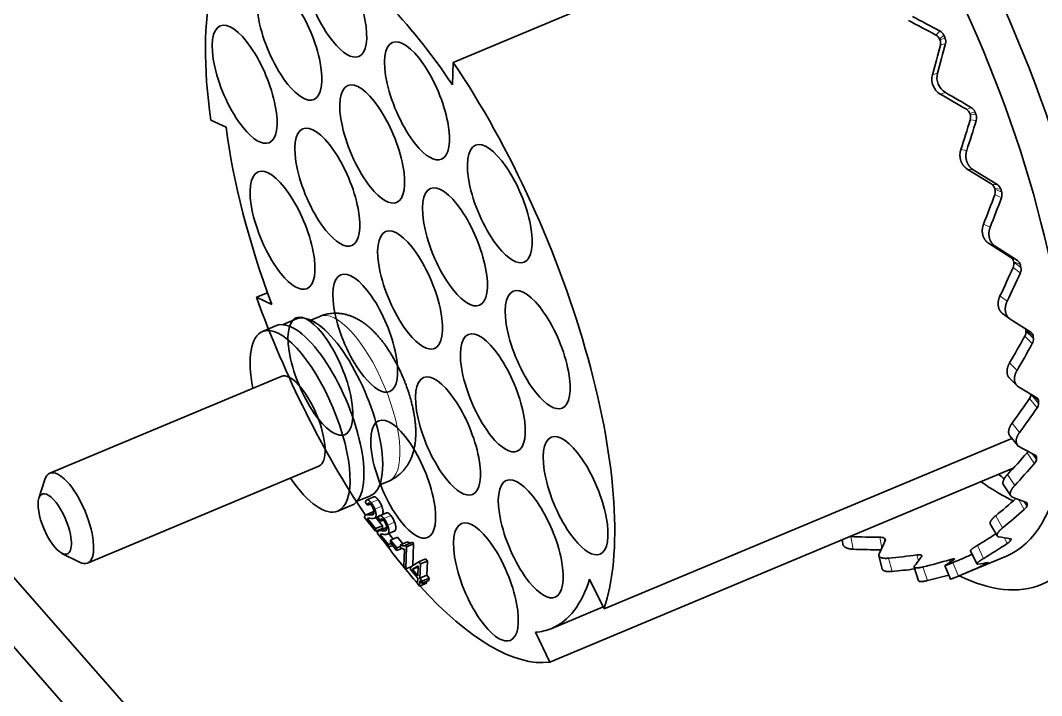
# Model space of a CAD drawing. Extents: x 23 to 417, y 3 to 294.
# Drawn here: x 377.11 to 383.4, y 139.94 to 144.1 of the extents above; entities that cross this region are included whole.
import ezdxf

# ---------------------------------------------------------------- set-up
doc = ezdxf.new("R2010")
doc.units = 0
doc.layers.get('0').update_dxf_attribs({"lineweight": 13})

# ---------------------------------------------------------------- blocks, each defined once
blk = doc.blocks.new('BLOCK4692')
at = {"color": 7, "lineweight": 35}
for p, q in [((47.706, -2.686), (-41.464, 98.72)), ((46.328, -3.255), (-42.843, 98.151))]:
    blk.add_line(p, q, dxfattribs=at)
blk = doc.blocks.new('BLOCK4695')
at = {"color": 7, "lineweight": 35, "ltscale": 0.335456}
blk.add_line((-4.112, 63.886), (-16.49, 58.706), dxfattribs=at)
at = {"color": 7, "lineweight": 13, "ltscale": 0.004392}
blk.add_line((-1.627, 59.547), (-1.502, 59.671), dxfattribs=at)
at = {"color": 7, "lineweight": 13, "ltscale": 0.004396}
blk.add_line((-1.512, 59.421), (-1.386, 59.545), dxfattribs=at)
at = {"color": 7, "lineweight": 13, "ltscale": 0.004136}
for p, q in [((-1.502, 59.401), (-1.345, 59.452)), ((-0.58, 57.129), (-0.423, 57.181))]:
    blk.add_line(p, q, dxfattribs=at)
at = {"color": 7, "lineweight": 13, "ltscale": 0.004132}
for p, q in [((-1.488, 59.233), (-1.331, 59.284)), ((-0.686, 57.258), (-0.529, 57.31))]:
    blk.add_line(p, q, dxfattribs=at)
at = {"color": 7, "lineweight": 35, "ltscale": 0.017328}
blk.add_line((-16.49, 58.706), (-16.515, 58.013), dxfattribs=at)
at = {"color": 7, "lineweight": 13, "ltscale": 0.004122}
for p, q in [((-1.731, 58.323), (-1.575, 58.374)), ((-1.49, 57.727), (-1.333, 57.779))]:
    blk.add_line(p, q, dxfattribs=at)
at = {"color": 7, "lineweight": 35, "ltscale": 0.012969}
for p, q in [((-23.956, 56.924), (-23.485, 56.707)), ((-22.079, 51.251), (-22.55, 51.468))]:
    blk.add_line(p, q, dxfattribs=at)
at = {"color": 7, "lineweight": 13, "ltscale": 0.004641}
for p, q in [((-0.572, 57.108), (-0.388, 57.086)), ((0.188, 54.822), (0.372, 54.8))]:
    blk.add_line(p, q, dxfattribs=at)
at = {"color": 7, "lineweight": 13, "ltscale": 0.004637}
for p, q in [((-0.568, 56.937), (-0.383, 56.915)), ((0.093, 54.95), (0.277, 54.928))]:
    blk.add_line(p, q, dxfattribs=at)
at = {"color": 7, "lineweight": 13, "ltscale": 0.004625}
for p, q in [((-0.858, 56.017), (-0.675, 55.995)), ((-0.659, 55.418), (-0.475, 55.396))]:
    blk.add_line(p, q, dxfattribs=at)
at = {"color": 7, "lineweight": 35, "ltscale": 0.022137}
blk.add_line((-0.659, 55.418), (0.093, 54.95), dxfattribs=at)
at = {"color": 7, "lineweight": 35, "ltscale": 0.022147}
blk.add_line((-0.475, 55.396), (0.277, 54.928), dxfattribs=at)
at = {"color": 7, "lineweight": 13, "ltscale": 0.005665}
for p, q in [((0.194, 54.801), (0.4, 54.707)), ((0.768, 52.571), (0.974, 52.476))]:
    blk.add_line(p, q, dxfattribs=at)
at = {"color": 7, "lineweight": 13, "ltscale": 0.00566}
for p, q in [((0.187, 54.632), (0.393, 54.537)), ((0.686, 52.693), (0.892, 52.599))]:
    blk.add_line(p, q, dxfattribs=at)
at = {"color": 7, "lineweight": 13, "ltscale": 0.005645}
for p, q in [((-0.158, 53.723), (0.047, 53.628)), ((-0.008, 53.138), (0.197, 53.044))]:
    blk.add_line(p, q, dxfattribs=at)
at = {"color": 7, "lineweight": 35, "ltscale": 0.020608}
blk.add_line((-0.008, 53.138), (0.686, 52.693), dxfattribs=at)
at = {"color": 7, "lineweight": 35, "ltscale": 0.020622}
blk.add_line((0.197, 53.044), (0.892, 52.599), dxfattribs=at)
at = {"color": 7, "lineweight": 13, "ltscale": 0.006891}
for p, q in [((0.773, 52.551), (0.994, 52.387)), ((1.144, 50.444), (1.366, 50.279))]:
    blk.add_line(p, q, dxfattribs=at)
at = {"color": 7, "lineweight": 13, "ltscale": 0.006885}
blk.add_line((0.753, 52.387), (0.974, 52.223), dxfattribs=at)
at = {"color": 7, "lineweight": 35, "ltscale": 0.009218}
blk.add_line((-22.21, 51.611), (-22.55, 51.468), dxfattribs=at)
at = {"color": 7, "lineweight": 13, "ltscale": 0.006867}
blk.add_line((0.348, 51.51), (0.568, 51.346), dxfattribs=at)
at = {"color": 7, "lineweight": 35, "ltscale": 0.006867}
blk.add_line((0.647, 50.806), (0.427, 50.971), dxfattribs=at)
at = {"color": 7, "lineweight": 35, "ltscale": 0.000552453}
blk.add_line((0.647, 50.806), (0.665, 50.794), dxfattribs=at)
at = {"color": 7, "lineweight": 35, "ltscale": 0.018723}
blk.add_line((0.665, 50.794), (1.297, 50.392), dxfattribs=at)
at = {"color": 7, "lineweight": 13, "ltscale": 0.008116}
blk.add_line((1.147, 50.425), (1.376, 50.196), dxfattribs=at)
at = {"color": 7, "lineweight": 35, "ltscale": 0.000266351}
blk.add_line((1.297, 50.392), (1.306, 50.386), dxfattribs=at)
at = {"color": 7, "lineweight": 13, "ltscale": 0.008108}
blk.add_line((1.114, 50.272), (1.343, 50.043), dxfattribs=at)
at = {"color": 7, "lineweight": 13, "ltscale": 0.008088}
blk.add_line((0.644, 49.446), (0.872, 49.218), dxfattribs=at)
at = {"color": 7, "lineweight": 35, "ltscale": 0.008087}
blk.add_line((0.869, 48.75), (0.64, 48.978), dxfattribs=at)
at = {"color": 7, "lineweight": 35, "ltscale": 0.016514}
blk.add_line((0.914, 48.715), (1.48, 48.374), dxfattribs=at)
at = {"color": 7, "lineweight": 13, "ltscale": 0.008566}
blk.add_line((1.321, 48.469), (1.536, 48.202), dxfattribs=at)
at = {"color": 7, "lineweight": 13, "ltscale": 0.005835}
blk.add_line((1.369, 48.441), (1.534, 48.276), dxfattribs=at)
at = {"color": 7, "lineweight": 13, "ltscale": 0.009212}
blk.add_line((1.257, 48.35), (1.488, 48.063), dxfattribs=at)
at = {"color": 7, "lineweight": 35, "ltscale": 0.000673163}
blk.add_line((1.48, 48.374), (1.501, 48.358), dxfattribs=at)
at = {"color": 7, "lineweight": 13, "ltscale": 0.009189}
blk.add_line((0.721, 47.594), (0.951, 47.308), dxfattribs=at)
at = {"color": 7, "lineweight": 35, "ltscale": 0.009187}
blk.add_line((0.884, 46.912), (0.653, 47.198), dxfattribs=at)
at = {"color": 7, "lineweight": 35, "ltscale": 0.340348}
blk.add_line((0.713, 47.124), (-11.846, 41.869), dxfattribs=at)
at = {"color": 7, "lineweight": 13, "ltscale": 0.010121}
blk.add_line((1.18, 46.68), (1.406, 46.343), dxfattribs=at)
at = {"color": 7, "lineweight": 13, "ltscale": 0.005803}
blk.add_line((1.338, 46.657), (1.468, 46.464), dxfattribs=at)
at = {"color": 7, "lineweight": 13, "ltscale": 0.003284}
blk.add_line((1.392, 46.63), (1.475, 46.527), dxfattribs=at)
at = {"color": 7, "lineweight": 35, "ltscale": 0.386596}
blk.add_line((0.754, 46.201), (-13.511, 40.231), dxfattribs=at)
at = {"color": 7, "lineweight": 13, "ltscale": 0.010096}
blk.add_line((0.577, 46.01), (0.802, 45.675), dxfattribs=at)
at = {"color": 7, "lineweight": 35, "ltscale": 0.010095}
blk.add_line((0.681, 45.352), (0.456, 45.687), dxfattribs=at)
at = {"color": 7, "lineweight": 35, "ltscale": 0.005819}
for p, q in [((-19.153, 45.233), (-18.938, 45.323)), ((-18.758, 44.741), (-18.543, 44.831))]:
    blk.add_line(p, q, dxfattribs=at)
at = {"color": 7, "lineweight": 35, "ltscale": 0.002714}
for p, q in [((-19.127, 45.064), (-19.19, 45.152)), ((-18.732, 44.572), (-18.795, 44.661))]:
    blk.add_line(p, q, dxfattribs=at)
at = {"color": 7, "lineweight": 35, "ltscale": 0.002339}
blk.add_line((-19.127, 45.064), (-19.041, 45.1), dxfattribs=at)
at = {"color": 7, "lineweight": 13, "ltscale": 0.005818}
for p, q in [((-19.018, 45.144), (-18.803, 45.234)), ((-18.903, 44.944), (-18.688, 45.033)), ((-18.622, 44.653), (-18.408, 44.743)), ((-18.508, 44.452), (-18.293, 44.542)), ((-18.511, 44.178), (-18.296, 44.267))]:
    blk.add_line(p, q, dxfattribs=at)
at = {"color": 7, "lineweight": 13, "ltscale": 0.008536}
blk.add_line((0.929, 45.233), (1.097, 44.937), dxfattribs=at)
at = {"color": 7, "lineweight": 13, "ltscale": 0.003858}
blk.add_line((1.097, 45.17), (1.173, 45.036), dxfattribs=at)
at = {"color": 7, "lineweight": 13, "ltscale": 0.00201}
blk.add_line((1.145, 45.153), (1.189, 45.086), dxfattribs=at)
at = {"color": 7, "lineweight": 35, "ltscale": 0.013488}
blk.add_line((-18.882, 44.262), (-19.22, 44.682), dxfattribs=at)
at = {"color": 7, "lineweight": 35, "ltscale": 0.000316393}
blk.add_line((-19.186, 44.761), (-19.175, 44.766), dxfattribs=at)
at = {"color": 7, "lineweight": 35, "ltscale": 0.005772}
blk.add_line((-19.175, 44.766), (-18.962, 44.856), dxfattribs=at)
at = {"color": 7, "lineweight": 35, "ltscale": 0.000750342}
blk.add_line((-19.131, 44.655), (-19.103, 44.666), dxfattribs=at)
at = {"color": 7, "lineweight": 35, "ltscale": 0.000433796}
blk.add_line((-19.116, 44.663), (-19.131, 44.655), dxfattribs=at)
at = {"color": 7, "lineweight": 35, "ltscale": 0.010025}
for p, q in [((-19.131, 44.655), (-18.879, 44.342)), ((-18.736, 44.163), (-18.484, 43.851))]:
    blk.add_line(p, q, dxfattribs=at)
at = {"color": 7, "lineweight": 13, "ltscale": 0.003727}
blk.add_line((-19.068, 44.768), (-18.93, 44.826), dxfattribs=at)
at = {"color": 7, "lineweight": 13, "ltscale": 0.000460355}
blk.add_line((-18.974, 44.769), (-18.957, 44.776), dxfattribs=at)
at = {"color": 7, "lineweight": 35, "ltscale": 0.000231283}
blk.add_line((-18.974, 44.769), (-18.965, 44.771), dxfattribs=at)
at = {"color": 7, "lineweight": 35, "ltscale": 0.003752}
blk.add_line((-18.916, 44.664), (-18.777, 44.722), dxfattribs=at)
at = {"color": 7, "lineweight": 35, "ltscale": 0.000271212}
blk.add_line((-18.906, 44.669), (-18.916, 44.664), dxfattribs=at)
at = {"color": 7, "lineweight": 13, "ltscale": 0.003476}
blk.add_line((-18.906, 44.669), (-18.778, 44.722), dxfattribs=at)
at = {"color": 7, "lineweight": 35, "ltscale": 0.008096}
blk.add_line((-18.868, 44.684), (-18.665, 44.432), dxfattribs=at)
at = {"color": 7, "lineweight": 13, "ltscale": 0.01076}
blk.add_line((0.217, 44.742), (0.43, 44.367), dxfattribs=at)
at = {"color": 7, "lineweight": 35, "ltscale": 0.005818}
for p, q in [((-18.882, 44.262), (-18.668, 44.352)), ((-18.879, 44.342), (-18.665, 44.432)), ((-18.781, 44.275), (-18.567, 44.364)), ((-18.418, 43.986), (-18.203, 44.075)), ((-18.117, 43.845), (-17.902, 43.935)), ((-17.963, 43.833), (-17.748, 43.923)), ((-17.923, 43.783), (-17.708, 43.873)), ((-17.552, 43.318), (-17.338, 43.408)), ((-17.501, 43.254), (-17.286, 43.344)), ((-17.517, 42.815), (-17.302, 42.905)), ((-17.448, 42.729), (-17.233, 42.819)), ((-17.526, 42.575), (-17.311, 42.665)), ((-17.451, 42.652), (-17.236, 42.742))]:
    blk.add_line(p, q, dxfattribs=at)
at = {"color": 7, "lineweight": 35, "ltscale": 0.002003}
for p, q in [((-18.879, 44.342), (-18.882, 44.262)), ((-18.665, 44.432), (-18.668, 44.352)), ((-18.484, 43.851), (-18.487, 43.771)), ((-18.12, 43.765), (-18.117, 43.845))]:
    blk.add_line(p, q, dxfattribs=at)
at = {"color": 7, "lineweight": 35, "ltscale": 0.002316}
blk.add_line((-18.732, 44.572), (-18.646, 44.608), dxfattribs=at)
at = {"color": 7, "lineweight": 35, "ltscale": 0.010758}
blk.add_line((0.261, 44.12), (0.049, 44.494), dxfattribs=at)
at = {"color": 7, "lineweight": 35, "ltscale": 0.013475}
blk.add_line((-18.487, 43.771), (-18.825, 44.191), dxfattribs=at)
at = {"color": 7, "lineweight": 35, "ltscale": 0.0002722}
blk.add_line((-18.791, 44.27), (-18.781, 44.275), dxfattribs=at)
at = {"color": 7, "lineweight": 35, "ltscale": 0.000706994}
blk.add_line((-18.736, 44.163), (-18.709, 44.174), dxfattribs=at)
at = {"color": 7, "lineweight": 35, "ltscale": 0.000416687}
blk.add_line((-18.721, 44.172), (-18.736, 44.163), dxfattribs=at)
at = {"color": 7, "lineweight": 13, "ltscale": 0.003739}
blk.add_line((-18.673, 44.277), (-18.535, 44.335), dxfattribs=at)
at = {"color": 7, "lineweight": 13, "ltscale": 0.000490167}
blk.add_line((-18.578, 44.277), (-18.56, 44.285), dxfattribs=at)
at = {"color": 7, "lineweight": 35, "ltscale": 0.000250568}
blk.add_line((-18.578, 44.277), (-18.569, 44.28), dxfattribs=at)
at = {"color": 7, "lineweight": 35, "ltscale": 0.005875}
blk.add_line((-18.52, 44.173), (-18.303, 44.264), dxfattribs=at)
at = {"color": 7, "lineweight": 35, "ltscale": 0.000250958}
blk.add_line((-18.511, 44.178), (-18.52, 44.173), dxfattribs=at)
at = {"color": 7, "lineweight": 35, "ltscale": 0.005535}
blk.add_line((-18.473, 44.193), (-18.334, 44.021), dxfattribs=at)
at = {"color": 7, "lineweight": 35, "ltscale": 0.000193412}
blk.add_line((-18.296, 44.267), (-18.303, 44.264), dxfattribs=at)
at = {"color": 7, "lineweight": 35, "ltscale": 0.006394}
blk.add_line((-18.203, 44.075), (-18.043, 43.876), dxfattribs=at)
at = {"color": 7, "lineweight": 35, "ltscale": 0.000754443}
blk.add_line((-4.274, 44.097), (-4.244, 44.095), dxfattribs=at)
at = {"color": 7, "lineweight": 13, "ltscale": 0.009816}
blk.add_line((-4.244, 44.095), (-4.176, 43.709), dxfattribs=at)
at = {"color": 7, "lineweight": 13, "ltscale": 0.008517}
blk.add_line((-3.349, 44.08), (-3.29, 43.744), dxfattribs=at)
at = {"color": 7, "lineweight": 13, "ltscale": 0.002881}
blk.add_line((-3.222, 44.053), (-3.202, 43.94), dxfattribs=at)
at = {"color": 7, "lineweight": 13, "ltscale": 0.002055}
blk.add_line((-3.211, 44.047), (-3.191, 43.967), dxfattribs=at)
at = {"color": 7, "lineweight": 13, "ltscale": 0.00487}
blk.add_line((0.488, 44.06), (0.573, 43.885), dxfattribs=at)
at = {"color": 7, "lineweight": 13, "ltscale": 0.002183}
blk.add_line((0.624, 44.04), (0.662, 43.961), dxfattribs=at)
at = {"color": 7, "lineweight": 13, "ltscale": 0.001086}
blk.add_line((0.665, 44.034), (0.687, 43.997), dxfattribs=at)
at = {"color": 7, "lineweight": 35, "ltscale": 0.003486}
blk.add_line((-18.487, 43.771), (-18.358, 43.825), dxfattribs=at)
at = {"color": 7, "lineweight": 35, "ltscale": 0.002121}
blk.add_line((-18.484, 43.851), (-18.406, 43.884), dxfattribs=at)
at = {"color": 7, "lineweight": 35, "ltscale": 0.002094}
for p, q in [((-18.421, 43.902), (-18.418, 43.986)), ((-18.228, 43.75), (-18.231, 43.666))]:
    blk.add_line(p, q, dxfattribs=at)
at = {"color": 7, "lineweight": 35, "ltscale": 0.007563}
for p, q in [((-18.231, 43.666), (-18.421, 43.902)), ((-18.418, 43.986), (-18.228, 43.75))]:
    blk.add_line(p, q, dxfattribs=at)
at = {"color": 7, "lineweight": 35, "ltscale": 0.004382}
blk.add_line((-18.231, 43.666), (-18.069, 43.734), dxfattribs=at)
at = {"color": 7, "lineweight": 35, "ltscale": 0.002967}
blk.add_line((-18.228, 43.75), (-18.118, 43.796), dxfattribs=at)
at = {"color": 7, "lineweight": 35, "ltscale": 0.013308}
blk.add_line((-18.01, 43.178), (-17.991, 43.71), dxfattribs=at)
at = {"color": 7, "lineweight": 35, "ltscale": 0.001596}
for p, q in [((-17.963, 43.833), (-17.923, 43.783)), ((-17.748, 43.923), (-17.708, 43.873))]:
    blk.add_line(p, q, dxfattribs=at)
at = {"color": 7, "lineweight": 35, "ltscale": 0.017077}
blk.add_line((-17.923, 43.783), (-17.948, 43.1), dxfattribs=at)
at = {"color": 7, "lineweight": 35, "ltscale": 0.016652}
blk.add_line((-17.708, 43.873), (-17.733, 43.207), dxfattribs=at)
at = {"color": 7, "lineweight": 35, "ltscale": 0.00304}
blk.add_line((-4.496, 43.875), (-4.517, 43.995), dxfattribs=at)
at = {"color": 7, "lineweight": 13, "ltscale": 0.01115}
blk.add_line((-0.349, 43.828), (-0.155, 43.426), dxfattribs=at)
at = {"color": 7, "lineweight": 35, "ltscale": 0.002056}
for p, q in [((-17.338, 43.408), (-17.286, 43.344)), ((-17.552, 43.318), (-17.501, 43.254))]:
    blk.add_line(p, q, dxfattribs=at)
at = {"color": 7, "lineweight": 35, "ltscale": 0.010565}
blk.add_line((-3.277, 43.101), (-3.382, 43.51), dxfattribs=at)
at = {"color": 7, "lineweight": 13, "ltscale": 0.010566}
blk.add_line((-3.081, 43.432), (-2.975, 43.023), dxfattribs=at)
at = {"color": 7, "lineweight": 13, "ltscale": 0.004815}
blk.add_line((-2.214, 43.533), (-2.166, 43.347), dxfattribs=at)
at = {"color": 7, "lineweight": 13, "ltscale": 0.00162}
blk.add_line((-2.093, 43.532), (-2.077, 43.47), dxfattribs=at)
at = {"color": 7, "lineweight": 13, "ltscale": 0.001228}
blk.add_line((-2.084, 43.529), (-2.068, 43.483), dxfattribs=at)
at = {"color": 7, "lineweight": 13, "ltscale": 0.000597716}
blk.add_line((-1.083, 43.41), (-1.075, 43.387), dxfattribs=at)
at = {"color": 7, "lineweight": 13, "ltscale": 0.000469905}
blk.add_line((-1.074, 43.411), (-1.067, 43.393), dxfattribs=at)
at = {"color": 7, "lineweight": 35, "ltscale": 0.037045}
blk.add_line((0.548, 43.499), (-0.819, 42.927), dxfattribs=at)
at = {"color": 7, "lineweight": 35, "ltscale": 0.011148}
blk.add_line((-0.364, 43.256), (-0.558, 43.658), dxfattribs=at)
at = {"color": 7, "lineweight": 35, "ltscale": 0.002489}
blk.add_line((-17.948, 43.1), (-18.01, 43.178), dxfattribs=at)
at = {"color": 7, "lineweight": 35, "ltscale": 0.004021}
blk.add_line((-17.948, 43.1), (-17.799, 43.162), dxfattribs=at)
at = {"color": 7, "lineweight": 35, "ltscale": 0.001924}
for p, q in [((-17.802, 43.089), (-17.799, 43.166)), ((-17.233, 42.819), (-17.236, 42.742)), ((-17.448, 42.729), (-17.451, 42.652))]:
    blk.add_line(p, q, dxfattribs=at)
at = {"color": 7, "lineweight": 35, "ltscale": 0.008767}
blk.add_line((-17.582, 42.816), (-17.802, 43.089), dxfattribs=at)
at = {"color": 7, "lineweight": 35, "ltscale": 0.007259}
blk.add_line((-17.799, 43.166), (-17.552, 43.318), dxfattribs=at)
at = {"color": 7, "lineweight": 35, "ltscale": 0.005016}
blk.add_line((-17.57, 43.199), (-17.739, 43.09), dxfattribs=at)
at = {"color": 7, "lineweight": 35, "ltscale": 0.004577}
blk.add_line((-17.739, 43.09), (-17.57, 43.161), dxfattribs=at)
at = {"color": 7, "lineweight": 35, "ltscale": 0.006345}
blk.add_line((-17.739, 43.09), (-17.58, 42.893), dxfattribs=at)
at = {"color": 7, "lineweight": 35, "ltscale": 0.007616}
blk.add_line((-17.58, 42.893), (-17.568, 43.197), dxfattribs=at)
at = {"color": 7, "lineweight": 35, "ltscale": 5.41157e-05}
blk.add_line((-17.568, 43.197), (-17.57, 43.199), dxfattribs=at)
at = {"color": 7, "lineweight": 35, "ltscale": 0.011}
for p, q in [((-17.501, 43.254), (-17.517, 42.815)), ((-17.286, 43.344), (-17.302, 42.905))]:
    blk.add_line(p, q, dxfattribs=at)
at = {"color": 7, "lineweight": 35, "ltscale": 0.011049}
blk.add_line((-2.16, 42.737), (-2.299, 43.156), dxfattribs=at)
at = {"color": 7, "lineweight": 13, "ltscale": 0.011051}
blk.add_line((-2.023, 43.163), (-1.884, 42.743), dxfattribs=at)
at = {"color": 7, "lineweight": 35, "ltscale": 0.011247}
blk.add_line((-1.179, 42.79), (-1.348, 43.207), dxfattribs=at)
at = {"color": 7, "lineweight": 13, "ltscale": 0.00174}
blk.add_line((-1.194, 43.385), (-1.172, 43.319), dxfattribs=at)
at = {"color": 7, "lineweight": 35, "ltscale": 0.002717}
blk.add_line((-1.003, 43.338), (-1.103, 43.296), dxfattribs=at)
at = {"color": 7, "lineweight": 13, "ltscale": 0.011249}
blk.add_line((-1.103, 43.296), (-0.934, 42.879), dxfattribs=at)
at = {"color": 7, "lineweight": 13, "ltscale": 0.001399}
blk.add_line((-0.173, 43.273), (-0.152, 43.221), dxfattribs=at)
at = {"color": 7, "lineweight": 13, "ltscale": 0.000603436}
blk.add_line((-0.059, 43.294), (-0.05, 43.272), dxfattribs=at)
at = {"color": 7, "lineweight": 13, "ltscale": 0.000291454}
blk.add_line((-0.024, 43.302), (-0.018, 43.292), dxfattribs=at)
at = {"color": 7, "lineweight": 35, "ltscale": 0.004063}
for p, q in [((-17.588, 42.653), (-17.582, 42.816)), ((-17.52, 42.738), (-17.526, 42.575))]:
    blk.add_line(p, q, dxfattribs=at)
at = {"color": 7, "lineweight": 35, "ltscale": 0.002746}
for p, q in [((-17.517, 42.815), (-17.448, 42.729)), ((-17.302, 42.905), (-17.233, 42.819)), ((-17.451, 42.652), (-17.52, 42.738))]:
    blk.add_line(p, q, dxfattribs=at)
at = {"color": 7, "lineweight": 35, "ltscale": 0.025616}
for p, q in [((-12.291, 42.791), (-11.846, 41.869)), ((-13.511, 40.231), (-13.957, 41.153))]:
    blk.add_line(p, q, dxfattribs=at)
at = {"color": 7, "lineweight": 35, "ltscale": 0.003117}
blk.add_line((-0.819, 42.927), (-0.934, 42.879), dxfattribs=at)
at = {"color": 7, "lineweight": 35, "ltscale": 0.002503}
blk.add_line((-17.526, 42.575), (-17.588, 42.653), dxfattribs=at)
at = {"color": 7, "lineweight": 35, "ltscale": 0.001156}
blk.add_line((-17.309, 42.711), (-17.311, 42.665), dxfattribs=at)
at = {"color": 7, "lineweight": 35, "ltscale": 0.042784}
blk.add_line((-13.455, 41.27), (-11.876, 41.931), dxfattribs=at)
at = {"color": 7, "lineweight": 35}
for centre, radius, start, end in [((-32.513, 2.234), 65.273, 61.63474, 62.47648), ((-31.704, 3.931), 63.228, 61.59632, 62.46517), ((-1.755, 59.314), 0.267, 23.8611, 61.3003), ((-1.63, 59.437), 0.267, 23.9332, 61.3528), ((-1.58, 59.347), 0.257, 345.8391, 24.1735), ((-72.919, 77.888), 73.827, 344.63265, 345.36354), ((-75.084, 78.59), 76.239, 344.62321, 345.33115), ((-1.737, 59.295), 0.257, 345.8679, 24.2246), ((-1.215, 58.185), 0.535, 165.1188, 238.9964), ((-1.058, 58.237), 0.535, 165.1063, 239.0104), ((-41.779, -12.208), 80.711, 59.39373, 60.05421), ((-42.935, -14.46), 83.361, 59.42303, 60.0627), ((-0.816, 57.044), 0.251, 19.8262, 58.7839), ((-0.659, 57.095), 0.251, 19.8988, 58.8255), ((-56.828, 74.219), 58.855, 341.98424, 342.9234), ((-0.825, 57.015), 0.27, 343.0871, 20.175), ((-0.641, 56.993), 0.27, 343.0483, 20.121), ((-58.442, 74.796), 60.75, 341.97196, 342.88191), ((-0.03, 54.761), 0.225, 15.6679, 57.0626), ((-0.068, 54.727), 0.272, 339.4994, 15.906), ((0.154, 54.739), 0.226, 15.745, 57.093), ((-45.069, 71.308), 48.231, 338.6165, 339.7715), ((-46.288, 71.785), 49.765, 338.6013, 339.7206), ((0.138, 54.632), 0.272, 339.4511, 15.8611), ((0.58, 52.534), 0.192, 11.126, 56.2391), ((0.512, 52.5), 0.266, 335.0542, 11.1534), ((0.785, 52.439), 0.192, 11.1815, 56.2368), ((-35.689, 68.71), 39.931, 334.4855, 335.8722), ((-36.597, 69.099), 41.188, 334.467, 335.8112), ((0.733, 52.336), 0.266, 334.9805, 11.0496), ((0.893, 50.401), 0.255, 329.6294, 5.4331), ((0.975, 50.423), 0.171, 7.1571, 26.4292), ((1.211, 50.263), 0.155, 6.0091, 52.2095), ((-28.01, 66.305), 33.245, 329.5289, 331.1661), ((-28.669, 66.614), 34.283, 329.5069, 331.0942), ((1.123, 50.172), 0.255, 329.5584, 5.3404), ((1.032, 48.911), 0.23, 224.8403, 239.0118), ((1.054, 48.5), 0.252, 323.6679, 355.3152), ((-21.77, 64.123), 27.911, 323.6871, 325.5893), ((1.293, 48.209), 0.244, 323.1426, 358.1544), ((1.416, 48.277), 0.118, 359.7139, 43.6665), ((-22.231, 64.361), 28.779, 323.6615, 325.5059), ((1.042, 47.029), 0.197, 175.6727, 216.6143), ((1.011, 47.014), 0.163, 218.7481, 242.409), ((13.057, 69.448), 25.627, 241.7715, 243.032), ((-16.83, 62.279), 23.827, 316.9359, 319.1023), ((0.923, 46.904), 0.341, 318.861, 327.9378), ((1.402, 46.542), 0.0737, 39.1548, 63.6574), ((1.395, 46.54), 0.0811, 350.9606, 36.6948), ((-17.138, 62.459), 24.567, 316.9067, 319.0073), ((1.233, 46.511), 0.24, 315.8387, 348.6964), ((0.766, 45.41), 0.103, 214.575, 249.5149), ((4.927, 55.554), 11.068, 247.7115, 250.1206), ((-19.578, 44.691), 0.721, 20.5518, 38.9862), ((-19.363, 44.781), 0.72, 20.5504, 38.9878), ((-13.046, 60.93), 20.928, 309.3285, 311.5588), ((0.937, 45.142), 0.26, 308.0602, 335.9866), ((1.15, 45.104), 0.0446, 35.6209, 72.4117), ((1.143, 45.105), 0.0495, 337.523, 29.3778), ((-19.128, 44.69), 0.0919, 129.2462, 184.6654), ((-19.12, 44.55), 0.223, 76.585, 104.2342), ((-19.084, 44.536), 0.132, 76.7765, 104.1103), ((-19.021, 45.02), 0.256, 259.4166, 280.6911), ((-18.981, 44.952), 0.296, 255.9301, 282.7742), ((-18.923, 44.756), 0.107, 93.7423, 111.1693), ((-19.185, 44.198), 0.723, 20.5777, 38.9876), ((-18.97, 44.288), 0.723, 20.5766, 38.9888), ((-13.246, 61.078), 21.593, 309.2968, 311.6245), ((-18.528, 44.264), 0.107, 93.631, 111.1651), ((-18.732, 44.199), 0.0924, 129.8566, 185.0929), ((-18.725, 44.066), 0.217, 76.2517, 105.155), ((-18.688, 44.043), 0.133, 76.7532, 104.2553), ((-18.625, 44.539), 0.266, 259.5731, 280.0839), ((-18.587, 44.458), 0.293, 256.1128, 283.3304), ((-3.381, 67.984), 23.904, 267.9312, 270.0772), ((-3.334, 43.822), 0.257, 64.2, 93.3827), ((-3.239, 43.993), 0.0602, 18.1254, 62.6111), ((-10.247, 60.276), 19.197, 301.0392, 303.0543), ((0.308, 44.151), 0.0566, 213.9614, 264.0415), ((1.313, 49.034), 5.041, 258.4344, 262.7196), ((0.674, 44.009), 0.0237, 37.9109, 90.1637), ((0.667, 44.016), 0.0275, 315.3802, 16.2552), ((-18.011, 43.872), 0.0625, 292.5014, 321.0352), ((-17.777, 44.121), 0.224, 236.0714, 263.0535), ((-11.413, 47.48), 8.941, 334.0427, 336.9562), ((-3.229, 44.001), 0.0486, 334.8777, 13.0308), ((-10.363, 60.412), 19.818, 301.0057, 303.4935), ((0.389, 44.196), 0.361, 300.571, 319.2866), ((-3.272, 68.388), 24.696, 267.9039, 269.9042), ((-3.303, 43.527), 0.0806, 150.7475, 192.2919), ((-5.077, 64.253), 20.916, 275.4767, 277.868), ((-5.606, 45.918), 4.295, 320.6427, 325.5592), ((-2.153, 43.218), 0.321, 79.2851, 100.937), ((-2.089, 43.495), 0.0344, 27.9343, 81.3254), ((-2.084, 43.506), 0.0261, 319.0038, 12.2569), ((-2.619, 45.472), 2.594, 299.865, 306.8363), ((-0.983, 42.728), 0.69, 98.2666, 107.7987), ((-1.066, 43.388), 0.0238, 58.6417, 108.3391), ((-1.069, 43.411), 0.0158, 292.0545, 348.5779), ((-8.195, 60.524), 18.63, 292.7078, 294.3689), ((-5.03, 64.571), 21.646, 275.4476, 277.2995), ((-2.257, 43.162), 0.0426, 131.2174, 187.6404), ((-6.573, 61.796), 19.181, 283.7227, 286.2861), ((-1.309, 43.174), 0.0515, 110.2611, 140.3978), ((-8.236, 60.65), 19.213, 292.7102, 294.8842), ((-0.345, 43.281), 0.0318, 231.0962, 290.5339), ((-0.641, 46.053), 2.82, 276.2695, 282.7534), ((-0.664, 44.374), 1.262, 293.9551, 299.1132), ((-0.01, 43.285), 0.0193, 73.1412, 115.1048), ((-0.028, 43.317), 0.0269, 290.0873, 329.6869), ((-6.577, 62.009), 19.83, 283.6905, 285.6446)]:
    blk.add_arc(centre, radius, start, end, dxfattribs=at)
for centre, major_axis, start_param, end_param in [((8.705, 62.794), (8.049, -19.234), 0.668796, 3.141624), ((8.447, 62.686), (7.933, -18.957), 0.668796, 3.129759), ((1.247, 59.672), (7.219, -17.25), 0.000031, 3.141624), ((-4.5, 57.267), (6.129, -14.644), 0.000031, 3.141624), ((-5.108, 57.013), (5.656, -13.514), 0.000031, 3.141624), ((-0.389, 58.988), (6.129, -14.644), 0.747567, 2.394189), ((-17.817, 51.694), (4.748, -11.346), 3.141635, 4.0876), ((-20.152, 60.688), (0.753, -1.799), 6.283164, 9.424757), ((-20.152, 60.688), (0.753, -1.799), 3.141572, 5.381185), ((-21.532, 59.359), (0.753, -1.799), 3.141572, 5.381185), ((-21.532, 59.359), (0.753, -1.799), 6.283164, 9.424757), ((-17.817, 51.694), (-4.362, 10.424), 5.203257, 5.559114), ((-22.913, 58.03), (0.753, -1.799), 3.141572, 5.381185), ((-22.913, 58.03), (0.753, -1.799), 6.283164, 9.424757), ((-17.604, 57.52), (0.753, -1.799), 0.000031, 3.141624), ((-5.966, 56.654), (5.656, -13.514), 1.625271, 1.632184), ((-20.152, 60.688), (0.753, -1.799), 5.381185, 6.283164), ((-17.604, 57.52), (0.753, -1.799), 3.141624, 5.381185), ((-5.966, 56.654), (-5.482, 13.099), 4.769526, 4.771114), ((-17.817, 51.694), (4.748, -11.346), 0.391585, 2.076266), ((-21.532, 59.359), (0.753, -1.799), 5.381185, 6.283164), ((-18.984, 56.191), (0.753, -1.799), 3.141572, 5.381185), ((-18.984, 56.191), (0.753, -1.799), 6.283164, 9.424757), ((-5.966, 56.654), (-5.482, 13.099), 4.594993, 4.596581), ((-5.966, 56.654), (5.656, -13.514), 1.450738, 1.457651), ((-17.817, 51.694), (-4.362, 10.424), 0.923686, 1.461104), ((-22.913, 58.03), (0.753, -1.799), 5.381185, 6.283164), ((-20.365, 54.862), (0.753, -1.799), 3.141572, 5.381185), ((-20.365, 54.862), (0.753, -1.799), 6.283164, 9.424757), ((-15.055, 54.352), (0.753, -1.799), 6.283164, 9.424757), ((-17.604, 57.52), (0.753, -1.799), 5.381185, 6.283217), ((-15.055, 54.352), (0.753, -1.799), 3.141572, 5.381185), ((-21.746, 53.533), (0.753, -1.799), 6.283164, 9.424757), ((-21.746, 53.533), (0.753, -1.799), 3.141572, 5.381185), ((-18.984, 56.191), (0.753, -1.799), 5.381185, 6.283164), ((-16.436, 53.023), (0.753, -1.799), 3.141572, 5.381185), ((-16.436, 53.023), (0.753, -1.799), 6.283164, 9.424757), ((-5.966, 56.654), (-5.482, 13.099), 4.42046, 4.422048), ((-5.966, 56.654), (5.656, -13.514), 1.276205, 1.283118), ((-20.365, 54.862), (0.753, -1.799), 5.381185, 6.283164), ((-17.817, 51.694), (0.753, -1.799), 3.141572, 5.381185), ((-17.817, 51.694), (0.753, -1.799), 6.283164, 9.424757), ((-15.055, 54.352), (0.753, -1.799), 5.381185, 6.283164), ((-5.966, 56.654), (-5.482, 13.099), 4.245927, 4.247515), ((-21.746, 53.533), (0.753, -1.799), 5.381185, 6.283164), ((-19.198, 50.365), (0.753, -1.799), 6.283164, 9.424757), ((-5.966, 56.654), (5.656, -13.514), 1.101672, 1.108585), ((-19.198, 50.365), (0.753, -1.799), 3.141572, 5.381185), ((-16.436, 53.023), (0.753, -1.799), 5.381185, 6.283164), ((-13.888, 49.855), (0.753, -1.799), 3.141572, 5.381185), ((-13.888, 49.855), (0.753, -1.799), 6.283164, 9.424757), ((-17.817, 51.694), (4.748, -11.346), 4.580375, 5.209861), ((-20.578, 49.036), (0.753, -1.799), 6.283164, 9.424757), ((-20.578, 49.036), (0.753, -1.799), 3.141572, 5.381185), ((-17.817, 51.694), (0.753, -1.799), 5.381185, 6.283164), ((-15.269, 48.526), (0.753, -1.799), 3.141572, 5.381185), ((-15.269, 48.526), (0.753, -1.799), 6.283164, 9.424757), ((-5.966, 56.654), (-5.482, 13.099), 4.071394, 4.072982), ((-5.966, 56.654), (5.656, -13.514), 0.927139, 0.934052), ((-16.65, 47.197), (0.753, -1.799), 6.283164, 9.424757), ((-19.198, 50.365), (0.753, -1.799), 5.381185, 6.283164), ((-16.65, 47.197), (0.753, -1.799), 3.141572, 5.381185), ((-13.888, 49.855), (0.753, -1.799), 5.381185, 6.283164), ((-5.966, 56.654), (5.656, -13.514), 0.752606, 0.759519), ((-18.03, 45.869), (0.753, -1.799), 0.000031, 3.141624), ((-20.578, 49.036), (0.753, -1.799), 5.381185, 6.283164), ((-18.03, 45.869), (0.753, -1.799), 3.141624, 5.381185), ((-15.269, 48.526), (0.753, -1.799), 5.381185, 6.283164), ((-12.721, 45.359), (0.753, -1.799), 6.283164, 9.424757), ((-12.721, 45.359), (0.753, -1.799), 3.141572, 5.381185), ((-5.966, 56.654), (5.656, -13.514), 0.578073, 0.584986), ((-14.101, 44.03), (0.753, -1.799), 6.283164, 9.424757), ((-1.673, 58.451), (-5.675, 13.56), 2.554321, 2.578239), ((-1.673, 58.451), (-5.482, 13.099), 2.609544, 2.616552), ((-1.673, 58.451), (5.443, -13.007), 5.763318, 5.766756), ((-16.65, 47.197), (0.753, -1.799), 5.381185, 6.283164), ((-14.101, 44.03), (0.753, -1.799), 3.141572, 5.381185), ((-2.531, 58.091), (5.482, -13.099), 5.751136, 5.898754), ((-5.966, 56.654), (5.656, -13.514), 0.40354, 0.410453), ((-18.03, 45.869), (0.753, -1.799), 5.381185, 6.283217), ((-15.482, 42.701), (0.753, -1.799), 3.141572, 5.381185), ((-15.482, 42.701), (0.753, -1.799), 6.283164, 9.424757), ((-17.817, 51.694), (4.748, -11.346), 5.263878, 5.269899), ((-12.721, 45.359), (0.753, -1.799), 5.381185, 6.283164), ((-5.966, 56.654), (-5.482, 13.099), 2.675131, 2.676719), ((-17.817, 51.694), (4.748, -11.346), 5.312425, 5.466416), ((-5.966, 56.654), (5.656, -13.514), 0.229008, 0.23592), ((-5.966, 56.654), (-5.482, 13.099), 2.849664, 2.851252), ((-5.966, 56.654), (-5.482, 13.099), 3.024197, 3.025785), ((-5.966, 56.654), (5.656, -13.514), 0.054475, 0.061387), ((-17.817, 51.694), (-4.362, 10.424), 3.141515, 3.555499), ((-4.5, 57.267), (6.129, -14.644), 5.887818, 6.283217), ((-17.817, 51.694), (4.748, -11.346), 5.478083, 6.181995), ((-14.101, 44.03), (0.753, -1.799), 5.381185, 6.283164), ((-15.482, 42.701), (0.753, -1.799), 5.381185, 6.283164), ((-17.817, 51.694), (-4.362, 10.424), 3.018081, 3.141515)]:
    blk.add_ellipse(centre, major_axis=major_axis, ratio=0.365278, start_param=start_param, end_param=end_param, dxfattribs=at)
at = {"color": 7, "lineweight": 13}
for centre, major_axis, start_param, end_param in [((1.762, 59.888), (-6.1, 14.575), 2.950265, 6.474668), ((1.075, 59.601), (-5.791, 13.837), 3.810389, 6.220996), ((0.243, 59.252), (5.791, -13.837), 0.429615, 2.715093), ((-0.054, 59.128), (-5.868, 14.022), 3.88916, 5.53586)]:
    blk.add_ellipse(centre, major_axis=major_axis, ratio=0.365278, start_param=start_param, end_param=end_param, dxfattribs=at)
at = {"color": 7, "lineweight": 35}
for points, knots in [([(-0.659, 55.418), (-0.714, 55.452), (-0.763, 55.497), (-0.805, 55.551), (-0.856, 55.647), (-0.88, 55.755), (-0.885, 55.797), (-0.888, 55.867), (-0.879, 55.936), (-0.874, 55.963), (-0.867, 55.99), (-0.858, 56.017)], [0, 0, 0, 0, 0, 0, 0.59738, 0.59738, 0.59738, 0.961317, 0.961317, 0.961317, 1.203849, 1.203849, 1.203849, 1.203849, 1.203849, 1.203849]), ([(-0.675, 55.995), (-0.696, 55.929), (-0.707, 55.859), (-0.707, 55.787), (-0.689, 55.677), (-0.644, 55.576), (-0.624, 55.541), (-0.585, 55.487), (-0.538, 55.441), (-0.518, 55.424), (-0.497, 55.409), (-0.475, 55.396)], [0, 0, 0, 0, 0, 0, 0.607467, 0.607467, 0.607467, 0.968927, 0.968927, 0.968927, 1.203709, 1.203709, 1.203709, 1.203709, 1.203709, 1.203709]), ([(-0.008, 53.138), (-0.049, 53.164), (-0.085, 53.197), (-0.116, 53.236), (-0.168, 53.324), (-0.194, 53.425), (-0.2, 53.48), (-0.2, 53.562), (-0.184, 53.643), (-0.177, 53.67), (-0.169, 53.697), (-0.158, 53.723)], [0, 0, 0, 0, 0, 0, 0.468774, 0.468774, 0.468774, 0.947973, 0.947973, 0.947973, 1.191082, 1.191082, 1.191082, 1.191082, 1.191082, 1.191082]), ([(0.047, 53.628), (0.021, 53.564), (0.006, 53.495), (0.001, 53.425), (0.01, 53.316), (0.047, 53.218), (0.064, 53.183), (0.098, 53.131), (0.141, 53.087), (0.159, 53.071), (0.177, 53.056), (0.197, 53.044)], [0, 0, 0, 0, 0, 0, 0.60483, 0.60483, 0.60483, 0.960349, 0.960349, 0.960349, 1.18924, 1.18924, 1.18924, 1.18924, 1.18924, 1.18924]), ([(0.427, 50.97), (0.384, 51.002), (0.349, 51.043), (0.322, 51.092), (0.289, 51.19), (0.288, 51.299), (0.294, 51.35), (0.308, 51.413), (0.331, 51.473), (0.336, 51.486), (0.342, 51.498), (0.348, 51.51)], [0, 0, 0, 0, 0, 0, 0.549342, 0.549342, 0.549342, 1.003399, 1.003399, 1.003399, 1.120984, 1.120984, 1.120984, 1.120984, 1.120984, 1.120984]), ([(0.568, 51.346), (0.539, 51.287), (0.519, 51.224), (0.508, 51.16), (0.506, 51.037), (0.542, 50.927), (0.569, 50.879), (0.605, 50.838), (0.647, 50.806)], [0, 0, 0, 0, 0, 0, 0.575348, 0.575348, 0.575348, 1.122592, 1.122592, 1.122592, 1.122592, 1.122592, 1.122592]), ([(0.64, 48.978), (0.61, 49.008), (0.587, 49.045), (0.571, 49.088), (0.558, 49.174), (0.57, 49.266), (0.581, 49.309), (0.6, 49.363), (0.626, 49.415), (0.631, 49.425), (0.637, 49.436), (0.644, 49.446)], [0, 0, 0, 0, 0, 0, 0.491819, 0.491819, 0.491819, 0.901927, 0.901927, 0.901927, 1.010457, 1.010457, 1.010457, 1.010457, 1.010457, 1.010457]), ([(0.872, 49.218), (0.837, 49.157), (0.81, 49.093), (0.793, 49.027), (0.786, 48.924), (0.811, 48.834), (0.826, 48.802), (0.845, 48.773), (0.869, 48.75)], [0, 0, 0, 0, 0, 0, 0.621869, 0.621869, 0.621869, 1.010976, 1.010976, 1.010976, 1.010976, 1.010976, 1.010976]), ([(0.653, 47.198), (0.633, 47.224), (0.618, 47.256), (0.611, 47.292), (0.612, 47.363), (0.635, 47.441), (0.65, 47.477), (0.673, 47.522), (0.701, 47.567), (0.708, 47.576), (0.714, 47.585), (0.721, 47.594)], [0, 0, 0, 0, 0, 0, 0.4515769, 0.4515769, 0.4515769, 0.8312551, 0.8312551, 0.8312551, 0.9337929, 0.9337929, 0.9337929, 0.9337929, 0.9337929, 0.9337929]), ([(0.456, 45.687), (0.442, 45.707), (0.435, 45.732), (0.435, 45.761), (0.449, 45.826), (0.488, 45.899), (0.513, 45.936), (0.543, 45.973), (0.577, 46.01)], [0, 0, 0, 0, 0, 0, 0.4228985, 0.4228985, 0.4228985, 0.8845514, 0.8845514, 0.8845514, 0.8845514, 0.8845514, 0.8845514]), ([(0.802, 45.675), (0.755, 45.624), (0.716, 45.572), (0.684, 45.518), (0.66, 45.449), (0.664, 45.392), (0.667, 45.377), (0.673, 45.363), (0.681, 45.352)], [0, 0, 0, 0, 0, 0, 0.631837, 0.631837, 0.631837, 0.8777724, 0.8777724, 0.8777724, 0.8777724, 0.8777724, 0.8777724]), ([(-18.938, 45.323), (-18.928, 45.327), (-18.918, 45.327), (-18.905, 45.324), (-18.879, 45.311), (-18.85, 45.287), (-18.834, 45.271), (-18.819, 45.253), (-18.803, 45.234)], [0, 0, 0, 0, 0, 0, 0.1775153, 0.1775153, 0.1775153, 0.3775699, 0.3775699, 0.3775699, 0.3775699, 0.3775699, 0.3775699]), ([(-19.153, 45.233), (-19.152, 45.233), (-19.152, 45.233), (-19.151, 45.233), (-19.138, 45.238), (-19.123, 45.237), (-19.106, 45.229), (-19.079, 45.21), (-19.049, 45.181), (-19.039, 45.17), (-19.028, 45.157), (-19.018, 45.144)], [0.2841961, 0.2841961, 0.2841961, 0.2841961, 0.2841961, 0.2841961, 0.2935313, 0.2935313, 0.2935313, 0.5773602, 0.5773602, 0.5773602, 0.7265838, 0.7265838, 0.7265838, 0.7265838, 0.7265838, 0.7265838]), ([(-19.103, 45.13), (-19.107, 45.128), (-19.111, 45.125), (-19.115, 45.12), (-19.121, 45.109), (-19.125, 45.093), (-19.126, 45.084), (-19.127, 45.074), (-19.127, 45.064)], [0.2490228, 0.2490228, 0.2490228, 0.2490228, 0.2490228, 0.2490228, 0.3467252, 0.3467252, 0.3467252, 0.4429959, 0.4429959, 0.4429959, 0.4429959, 0.4429959, 0.4429959]), ([(-19.022, 45.079), (-19.035, 45.095), (-19.047, 45.108), (-19.06, 45.119), (-19.077, 45.129), (-19.091, 45.132), (-19.095, 45.132), (-19.099, 45.131), (-19.103, 45.13)], [0, 0, 0, 0, 0, 0, 0.1735524, 0.1735524, 0.1735524, 0.2490228, 0.2490228, 0.2490228, 0.2490228, 0.2490228, 0.2490228]), ([(-18.965, 44.771), (-18.955, 44.775), (-18.946, 44.782), (-18.939, 44.792), (-18.93, 44.815), (-18.928, 44.848), (-18.93, 44.868), (-18.936, 44.907), (-18.95, 44.95), (-18.959, 44.973), (-18.976, 45.009), (-18.995, 45.042), (-19.004, 45.055), (-19.013, 45.067), (-19.022, 45.079)], [0.0320835, 0.0320835, 0.0320835, 0.0320835, 0.0320835, 0.0320835, 0.2180877, 0.2180877, 0.2180877, 0.3905643, 0.3905643, 0.3905643, 0.5617017, 0.5617017, 0.5617017, 0.6826677, 0.6826677, 0.6826677, 0.6826677, 0.6826677, 0.6826677]), ([(-18.688, 45.033), (-18.672, 44.989), (-18.659, 44.945), (-18.651, 44.903), (-18.647, 44.849), (-18.657, 44.806), (-18.66, 44.795), (-18.665, 44.786), (-18.671, 44.777)], [0, 0, 0, 0, 0, 0, 0.3919175, 0.3919175, 0.3919175, 0.5403901, 0.5403901, 0.5403901, 0.5403901, 0.5403901, 0.5403901]), ([(-18.903, 44.944), (-18.892, 44.913), (-18.882, 44.882), (-18.875, 44.853), (-18.865, 44.798), (-18.865, 44.751), (-18.867, 44.73), (-18.875, 44.702), (-18.888, 44.683), (-18.894, 44.677), (-18.9, 44.673), (-18.906, 44.669)], [0, 0, 0, 0, 0, 0, 0.2716704, 0.2716704, 0.2716704, 0.5484844, 0.5484844, 0.5484844, 0.6950758, 0.6950758, 0.6950758, 0.6950758, 0.6950758, 0.6950758]), ([(-18.758, 44.741), (-18.757, 44.741), (-18.757, 44.742), (-18.756, 44.742), (-18.744, 44.746), (-18.728, 44.745), (-18.711, 44.738), (-18.684, 44.719), (-18.654, 44.69), (-18.644, 44.679), (-18.633, 44.666), (-18.622, 44.653)], [0.2849314, 0.2849314, 0.2849314, 0.2849314, 0.2849314, 0.2849314, 0.2939837, 0.2939837, 0.2939837, 0.5793367, 0.5793367, 0.5793367, 0.7295158, 0.7295158, 0.7295158, 0.7295158, 0.7295158, 0.7295158]), ([(-18.543, 44.831), (-18.533, 44.835), (-18.523, 44.836), (-18.51, 44.833), (-18.484, 44.82), (-18.455, 44.796), (-18.439, 44.78), (-18.423, 44.762), (-18.408, 44.743)], [0, 0, 0, 0, 0, 0, 0.1786084, 0.1786084, 0.1786084, 0.3797234, 0.3797234, 0.3797234, 0.3797234, 0.3797234, 0.3797234]), ([(0.049, 44.494), (0.041, 44.508), (0.04, 44.525), (0.046, 44.546), (0.071, 44.595), (0.118, 44.652), (0.147, 44.681), (0.18, 44.711), (0.217, 44.742)], [0, 0, 0, 0, 0, 0, 0.4034794, 0.4034794, 0.4034794, 0.8491388, 0.8491388, 0.8491388, 0.8491388, 0.8491388, 0.8491388]), ([(-18.708, 44.639), (-18.712, 44.637), (-18.716, 44.634), (-18.719, 44.63), (-18.725, 44.618), (-18.729, 44.603), (-18.731, 44.593), (-18.731, 44.583), (-18.732, 44.572)], [0, 0, 0, 0, 0, 0, 0.0695057, 0.0695057, 0.0695057, 0.1492928, 0.1492928, 0.1492928, 0.1492928, 0.1492928, 0.1492928]), ([(-18.627, 44.587), (-18.637, 44.6), (-18.648, 44.612), (-18.659, 44.623), (-18.676, 44.635), (-18.692, 44.641), (-18.698, 44.641), (-18.703, 44.641), (-18.708, 44.639)], [0, 0, 0, 0, 0, 0, 0.130476, 0.130476, 0.130476, 0.2051395, 0.2051395, 0.2051395, 0.2051395, 0.2051395, 0.2051395]), ([(-18.569, 44.28), (-18.56, 44.284), (-18.552, 44.29), (-18.546, 44.298), (-18.535, 44.321), (-18.532, 44.351), (-18.534, 44.371), (-18.542, 44.427), (-18.564, 44.486), (-18.582, 44.523), (-18.603, 44.557), (-18.627, 44.587)], [0, 0, 0, 0, 0, 0, 0.1193708, 0.1193708, 0.1193708, 0.2861689, 0.2861689, 0.2861689, 0.5800211, 0.5800211, 0.5800211, 0.5800211, 0.5800211, 0.5800211]), ([(-18.508, 44.452), (-18.496, 44.421), (-18.487, 44.391), (-18.479, 44.362), (-18.47, 44.306), (-18.47, 44.259), (-18.472, 44.238), (-18.48, 44.211), (-18.493, 44.192), (-18.498, 44.186), (-18.504, 44.181), (-18.511, 44.178)], [0, 0, 0, 0, 0, 0, 0.2707456, 0.2707456, 0.2707456, 0.546719, 0.546719, 0.546719, 0.6930505, 0.6930505, 0.6930505, 0.6930505, 0.6930505, 0.6930505]), ([(-18.293, 44.542), (-18.276, 44.497), (-18.264, 44.453), (-18.256, 44.412), (-18.252, 44.35), (-18.265, 44.302), (-18.272, 44.286), (-18.283, 44.275), (-18.296, 44.267)], [0, 0, 0, 0, 0, 0, 0.392492, 0.392492, 0.392492, 0.6216965, 0.6216965, 0.6216965, 0.6216965, 0.6216965, 0.6216965]), ([(0.43, 44.367), (0.38, 44.326), (0.335, 44.284), (0.298, 44.242), (0.263, 44.189), (0.255, 44.147), (0.255, 44.137), (0.257, 44.128), (0.261, 44.12)], [0, 0, 0, 0, 0, 0, 0.6079962, 0.6079962, 0.6079962, 0.8417052, 0.8417052, 0.8417052, 0.8417052, 0.8417052, 0.8417052]), ([(-4.176, 43.709), (-4.236, 43.711), (-4.294, 43.719), (-4.348, 43.733), (-4.422, 43.765), (-4.47, 43.812), (-4.483, 43.831), (-4.492, 43.853), (-4.496, 43.875)], [0, 0, 0, 0, 0, 0, 0.5558758, 0.5558758, 0.5558758, 0.8967412, 0.8967412, 0.8967412, 0.8967412, 0.8967412, 0.8967412]), ([(-0.558, 43.658), (-0.561, 43.664), (-0.557, 43.674), (-0.546, 43.687), (-0.511, 43.72), (-0.455, 43.76), (-0.424, 43.781), (-0.387, 43.804), (-0.349, 43.828)], [0, 0, 0, 0, 0, 0, 0.4016304, 0.4016304, 0.4016304, 0.8296156, 0.8296156, 0.8296156, 0.8296156, 0.8296156, 0.8296156]), ([(-3.382, 43.51), (-3.377, 43.491), (-3.364, 43.474), (-3.345, 43.46), (-3.291, 43.437), (-3.216, 43.427), (-3.174, 43.426), (-3.129, 43.427), (-3.081, 43.432)], [0, 0, 0, 0, 0, 0, 0.4097731, 0.4097731, 0.4097731, 0.8586855, 0.8586855, 0.8586855, 0.8586855, 0.8586855, 0.8586855]), ([(-0.155, 43.426), (-0.209, 43.394), (-0.257, 43.362), (-0.301, 43.331), (-0.345, 43.295), (-0.363, 43.27), (-0.365, 43.265), (-0.366, 43.26), (-0.364, 43.256)], [0, 0, 0, 0, 0, 0, 0.5945996, 0.5945996, 0.5945996, 0.8214274, 0.8214274, 0.8214274, 0.8214274, 0.8214274, 0.8214274]), ([(-2.975, 43.023), (-3.041, 43.016), (-3.102, 43.016), (-3.16, 43.021), (-3.224, 43.039), (-3.26, 43.07), (-3.268, 43.079), (-3.274, 43.09), (-3.276, 43.101)], [0, 0, 0, 0, 0, 0, 0.6136804, 0.6136804, 0.6136804, 0.8514925, 0.8514925, 0.8514925, 0.8514925, 0.8514925, 0.8514925]), ([(-2.299, 43.156), (-2.295, 43.145), (-2.283, 43.137), (-2.264, 43.132), (-2.213, 43.129), (-2.142, 43.138), (-2.106, 43.144), (-2.065, 43.152), (-2.023, 43.163)], [0, 0, 0, 0, 0, 0, 0.4233345, 0.4233345, 0.4233345, 0.834845, 0.834845, 0.834845, 0.834845, 0.834845, 0.834845]), ([(-1.348, 43.207), (-1.348, 43.205), (-1.341, 43.206), (-1.329, 43.209), (-1.289, 43.222), (-1.228, 43.245), (-1.191, 43.26), (-1.148, 43.277), (-1.103, 43.296)], [0, 0, 0, 0, 0, 0, 0.3593836, 0.3593836, 0.3593836, 0.8229889, 0.8229889, 0.8229889, 0.8229889, 0.8229889, 0.8229889]), ([(-0.934, 42.879), (-0.991, 42.855), (-1.045, 42.834), (-1.093, 42.815), (-1.145, 42.796), (-1.171, 42.789), (-1.176, 42.789), (-1.179, 42.789), (-1.179, 42.79)], [0, 0, 0, 0, 0, 0, 0.5910708, 0.5910708, 0.5910708, 0.816288, 0.816288, 0.816288, 0.816288, 0.816288, 0.816288]), ([(-1.884, 42.743), (-1.945, 42.728), (-2.002, 42.717), (-2.056, 42.71), (-2.114, 42.709), (-2.146, 42.721), (-2.153, 42.725), (-2.158, 42.731), (-2.16, 42.737)], [0, 0, 0, 0, 0, 0, 0.5973337, 0.5973337, 0.5973337, 0.8262106, 0.8262106, 0.8262106, 0.8262106, 0.8262106, 0.8262106])]:
    blk.add_open_spline(points, degree=5, knots=knots, dxfattribs=at)
for points in [[(0.951, 47.308), (0.913, 47.257), (0.883, 47.203), (0.86, 47.148), (0.847, 47.094), (0.845, 47.044)], [(-19.19, 45.152), (-19.188, 45.178), (-19.183, 45.2), (-19.175, 45.217), (-19.165, 45.228), (-19.153, 45.233)], [(-18.795, 44.661), (-18.792, 44.687), (-18.788, 44.708), (-18.78, 44.725), (-18.77, 44.736), (-18.758, 44.741)], [(-17.991, 43.71), (-18.012, 43.71), (-18.035, 43.716), (-18.062, 43.728), (-18.09, 43.744), (-18.12, 43.765)], [(-18.117, 43.845), (-18.086, 43.827), (-18.057, 43.814), (-18.03, 43.806), (-18.007, 43.806), (-17.988, 43.814)]]:
    blk.add_open_spline(points, degree=5, dxfattribs=at)
blk = doc.blocks.new('BLOCK4764')
at = {"color": 7, "lineweight": 35, "ltscale": 0.011301}
blk.add_line((-10.8, 51.758), (-11.217, 51.583), dxfattribs=at)
at = {"color": 7, "lineweight": 35, "ltscale": 0.007447}
blk.add_line((-10.088, 51.839), (-10.362, 51.724), dxfattribs=at)
at = {"color": 7, "lineweight": 35, "ltscale": 0.011636}
for p, q in [((-11.42, 51.552), (-11.849, 51.373)), ((-9.104, 46.018), (-9.533, 45.838))]:
    blk.add_line(p, q, dxfattribs=at)
at = {"color": 7, "lineweight": 35, "ltscale": 0.193161}
for p, q in [((-11.27, 49.989), (-18.398, 47.006)), ((-10.112, 47.222), (-17.24, 44.239))]:
    blk.add_line(p, q, dxfattribs=at)
at = {"color": 7, "lineweight": 35, "ltscale": 0.015136}
for p, q in [((-18.735, 46.236), (-18.55, 46.812)), ((-18.025, 44.539), (-17.484, 44.267))]:
    blk.add_line(p, q, dxfattribs=at)
at = {"color": 7, "lineweight": 35, "ltscale": 0.007446}
blk.add_line((-7.964, 46.765), (-8.239, 46.65), dxfattribs=at)
at = {"color": 7, "lineweight": 35, "ltscale": 0.011307}
blk.add_line((-8.522, 46.315), (-8.939, 46.141), dxfattribs=at)
at = {"color": 7, "lineweight": 35}
for centre, major_axis, start_param, end_param in [((-9.661, 49.037), (-1.139, 2.721), 4.310389, 6.283197), ((-10.691, 48.605), (-1.158, 2.767), 3.141605, 6.283197), ((-10.262, 48.785), (-1.158, 2.767), 4.310389, 6.283197), ((-10.691, 48.605), (-1.158, 2.767), 0.000012, 1.047194), ((-10.691, 48.605), (-0.579, 1.384), 3.141605, 6.283197), ((-9.661, 49.037), (-1.139, 2.721), 3.141605, 4.310389), ((-10.262, 48.785), (-1.158, 2.767), 3.141605, 4.310389), ((-17.819, 45.623), (-0.579, 1.384), 0.000012, 0.403236), ((-17.819, 45.623), (-0.579, 1.384), 3.141605, 6.283197), ((-10.691, 48.605), (-1.158, 2.767), 2.094402, 3.141605), ((-18.248, 45.443), (-0.386, 0.922), 0.403236, 2.738299), ((-18.248, 45.443), (-0.386, 0.922), 4.310389, 6.686421), ((-18.248, 45.443), (-0.386, 0.922), 2.738299, 4.310389), ((-17.819, 45.623), (-0.579, 1.384), 2.738299, 3.141605)]:
    blk.add_ellipse(centre, major_axis=major_axis, ratio=0.365278, start_param=start_param, end_param=end_param, dxfattribs=at)
at = {"color": 7, "lineweight": 13}
blk.add_ellipse((-9.026, 49.302), major_axis=(-1.062, 2.537), ratio=0.365278, start_param=3.141605, end_param=6.283197, dxfattribs=at)
at = {"color": 7, "lineweight": 35}
for points, knots in [([(-10.088, 51.839), (-10.056, 51.852), (-9.993, 51.876), (-9.899, 51.902), (-9.808, 51.92), (-9.718, 51.932), (-9.622, 51.936), (-9.538, 51.934), (-9.462, 51.928), (-9.392, 51.919), (-9.307, 51.902), (-9.215, 51.878), (-9.142, 51.853), (-9.08, 51.829), (-9.028, 51.807), (-8.963, 51.776), (-8.899, 51.742), (-8.837, 51.706), (-8.777, 51.667), (-8.719, 51.627), (-8.663, 51.585), (-8.607, 51.54), (-8.546, 51.488), (-8.479, 51.427), (-8.417, 51.365), (-8.363, 51.309), (-8.318, 51.26), (-8.274, 51.209), (-8.233, 51.16), (-8.195, 51.113), (-8.159, 51.069), (-8.125, 51.023), (-8.093, 50.981), (-8.06, 50.935), (-8.026, 50.885), (-7.987, 50.828), (-7.949, 50.77), (-7.912, 50.711), (-7.875, 50.651), (-7.839, 50.591), (-7.804, 50.53), (-7.77, 50.468), (-7.736, 50.405), (-7.703, 50.342), (-7.67, 50.278), (-7.639, 50.213), (-7.608, 50.148), (-7.578, 50.083), (-7.548, 50.017), (-7.52, 49.95), (-7.492, 49.884), (-7.466, 49.817), (-7.44, 49.749), (-7.415, 49.682), (-7.39, 49.614), (-7.367, 49.546), (-7.345, 49.478), (-7.323, 49.41), (-7.303, 49.342), (-7.284, 49.274), (-7.265, 49.206), (-7.254, 49.16), (-7.248, 49.138)], [0, 0, 0, 0, 0.101599, 0.203217, 0.291145, 0.379101, 0.477834, 0.576579, 0.63131, 0.708722, 0.786074, 0.890855, 0.995354, 1.017378, 1.090112, 1.16266, 1.235025, 1.30721, 1.377952, 1.448516, 1.519066, 1.589614, 1.662507, 1.761004, 1.859993, 1.926533, 1.993418, 2.060675, 2.128316, 2.18491, 2.241792, 2.298986, 2.356485, 2.39992, 2.468465, 2.537454, 2.60687, 2.676713, 2.746679, 2.81703, 2.887732, 2.958763, 3.029944, 3.101394, 3.173073, 3.244949, 3.316922, 3.38902, 3.461203, 3.533433, 3.605668, 3.677874, 3.750013, 3.822044, 3.893987, 3.965749, 4.037298, 4.108593, 4.179741, 4.250573, 4.321068, 4.391188, 4.391188, 4.391188, 4.391188]), ([(-7.248, 49.138), (-7.243, 49.115), (-7.232, 49.07), (-7.217, 49.002), (-7.202, 48.934), (-7.189, 48.865), (-7.175, 48.785), (-7.162, 48.695), (-7.15, 48.608), (-7.142, 48.53), (-7.137, 48.463), (-7.133, 48.396), (-7.13, 48.333), (-7.129, 48.272), (-7.129, 48.215), (-7.13, 48.158), (-7.133, 48.107), (-7.137, 48.051), (-7.142, 47.99), (-7.15, 47.921), (-7.161, 47.852), (-7.173, 47.79), (-7.187, 47.73), (-7.201, 47.672), (-7.22, 47.611), (-7.241, 47.549), (-7.258, 47.504), (-7.276, 47.462), (-7.294, 47.422), (-7.319, 47.37), (-7.347, 47.319), (-7.376, 47.27), (-7.407, 47.223), (-7.448, 47.166), (-7.501, 47.101), (-7.568, 47.028), (-7.632, 46.97), (-7.69, 46.923), (-7.742, 46.886), (-7.804, 46.846), (-7.878, 46.804), (-7.935, 46.778), (-7.964, 46.765)], [0, 0, 0, 0, 0.069988, 0.139559, 0.208707, 0.277414, 0.351987, 0.451223, 0.549554, 0.617259, 0.684568, 0.751493, 0.818061, 0.87534, 0.932433, 0.989311, 1.046076, 1.08781, 1.157879, 1.227916, 1.29792, 1.368103, 1.417232, 1.481523, 1.546043, 1.610651, 1.675481, 1.691038, 1.748746, 1.806593, 1.864526, 1.922531, 1.977551, 2.032608, 2.132019, 2.230764, 2.329497, 2.391761, 2.454009, 2.520481, 2.614547, 2.708602, 2.708602, 2.708602, 2.708602])]:
    blk.add_open_spline(points, degree=3, knots=knots, dxfattribs=at)

msp = doc.modelspace()

# ---------------------------------------------------------------- block references
at = {"lineweight": 0, "xscale": 0.2, "yscale": 0.2, "zscale": 0.2}
for name, p in [('BLOCK4695', (383.0763, 132.1023)), ('BLOCK4692', (377.8438, 129.4774)), ('BLOCK4764', (380.9738, 131.9109))]:
    msp.add_blockref(name, p, dxfattribs=at)

doc.saveas('drawing.dxf')
